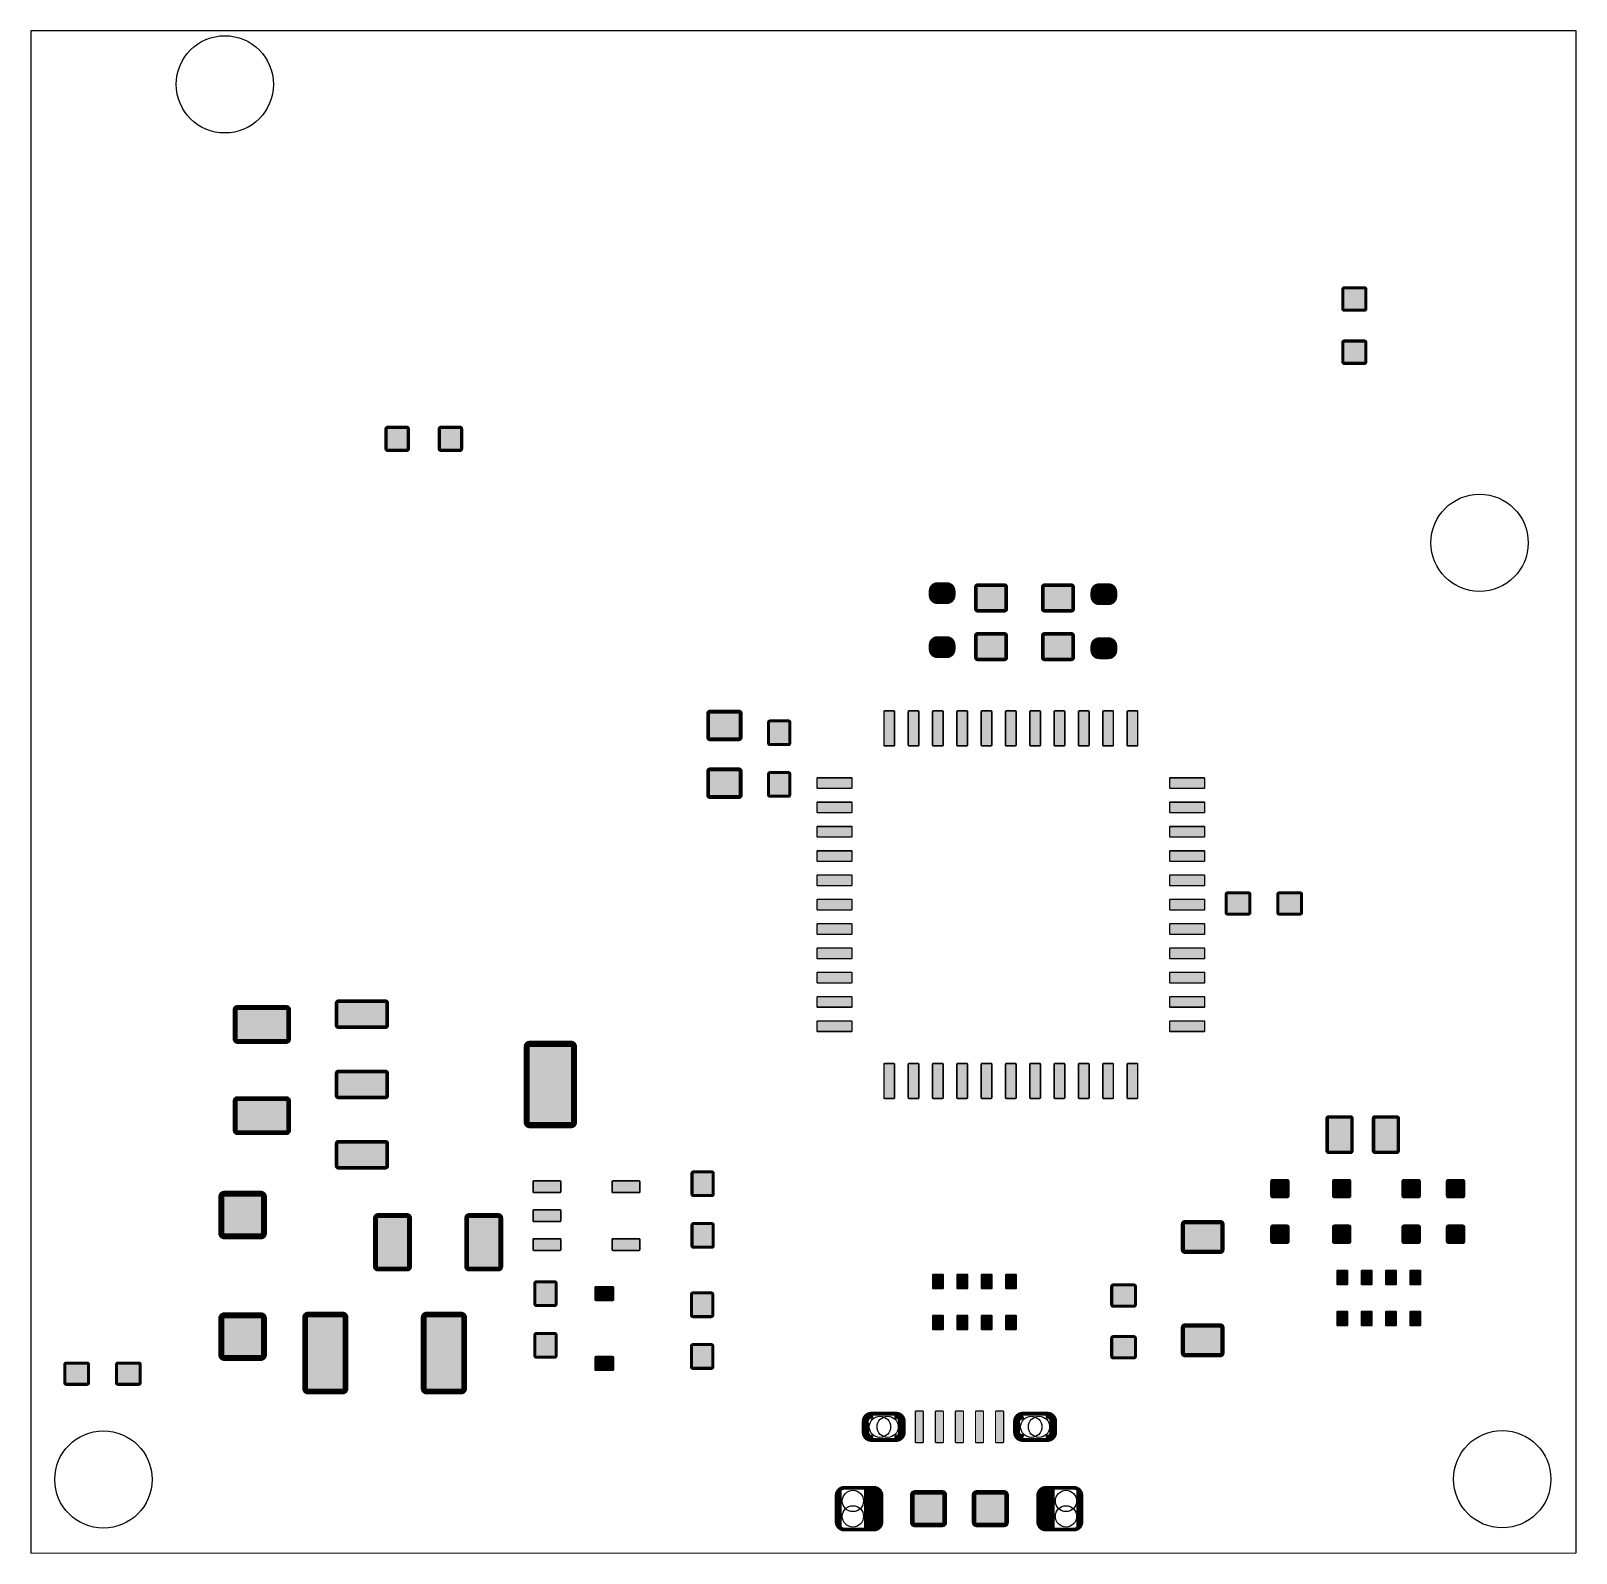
# Model space of a CAD drawing. Extents: x 0 to 50.8, y 0 to 50.1.
import ezdxf

# ---------------------------------------------------------------- set-up
doc = ezdxf.new("R2010")
doc.units = 0
doc.layers.add('20', color=7, linetype='CONTINUOUS')
doc.layers.add('31', color=253, linetype='CONTINUOUS')

# ---------------------------------------------------------------- blocks, each defined once
blk = doc.blocks.new('RECT140800X128000R25')
at = {"const_width": 0.1}
blk.add_lwpolyline([(0.39, -0.3), (0.39, 0.3, 0.4142), (0.34, 0.35), (-0.34, 0.35, 0.4142), (-0.39, 0.3), (-0.39, -0.3, 0.4142), (-0.34, -0.35), (0.34, -0.35, 0.4142)], format="xyb", close=True, dxfattribs=at)
blk.add_solid([(-0.365, -0.325), (0.365, -0.325), (-0.365, 0.325), (0.365, 0.325)])
blk = doc.blocks.new('RECT204800X307200R25')
at = {"const_width": 0.16}
blk.add_lwpolyline([(0.56, -0.8), (0.56, 0.8, 0.4142), (0.48, 0.88), (-0.48, 0.88, 0.4142), (-0.56, 0.8), (-0.56, -0.8, 0.4142), (-0.48, -0.88), (0.48, -0.88, 0.4142)], format="xyb", close=True, dxfattribs=at)
blk.add_solid([(-0.5054, -0.8254), (0.5054, -0.8254), (-0.5054, 0.8254), (0.5054, 0.8254)])
blk = doc.blocks.new('RECT134400X138240R25')
at = {"const_width": 0.105}
blk.add_lwpolyline([(0.3675, -0.327), (0.3675, 0.327, 0.4142), (0.315, 0.3795), (-0.315, 0.3795, 0.4142), (-0.3675, 0.327), (-0.3675, -0.327, 0.4142), (-0.315, -0.3795), (0.315, -0.3795, 0.4142)], format="xyb", close=True, dxfattribs=at)
blk.add_solid([(-0.3404, -0.3524), (0.3404, -0.3524), (-0.3404, 0.3524), (0.3404, 0.3524)])
blk = doc.blocks.new('RECT140800X114995R80')
at = {"const_width": 0.2875}
blk.add_lwpolyline([(0.2963, -0.0719), (0.2963, 0.0719, 0.4142), (0.1525, 0.2156), (-0.1525, 0.2156, 0.4142), (-0.2963, 0.0719), (-0.2963, -0.0719, 0.4142), (-0.1525, -0.2156), (0.1525, -0.2156, 0.4142)], format="xyb", close=True, dxfattribs=at)
blk.add_solid([(-0.1779, -0.0973), (0.1779, -0.0973), (-0.1779, 0.0973), (0.1779, 0.0973)])
blk = doc.blocks.new('RECT256000X256000R25')
at = {"const_width": 0.2}
blk.add_lwpolyline([(0.7, -0.6), (0.7, 0.6, 0.4142), (0.6, 0.7), (-0.6, 0.7, 0.4142), (-0.7, 0.6), (-0.7, -0.6, 0.4142), (-0.6, -0.7), (0.6, -0.7, 0.4142)], format="xyb", close=True, dxfattribs=at)
blk.add_solid([(-0.6254, -0.6254), (0.6254, -0.6254), (-0.6254, 0.6254), (0.6254, 0.6254)])
blk = doc.blocks.new('RECT80640X106240R25')
at = {"const_width": 0.063}
blk.add_lwpolyline([(0.2205, -0.269), (0.2205, 0.269, 0.4142), (0.189, 0.3005), (-0.189, 0.3005, 0.4142), (-0.2205, 0.269), (-0.2205, -0.269, 0.4142), (-0.189, -0.3005), (0.189, -0.3005, 0.4142)], format="xyb", close=True, dxfattribs=at)
blk.add_solid([(-0.2048, -0.2848), (0.2048, -0.2848), (-0.2048, 0.2848), (0.2048, 0.2848)])
blk = doc.blocks.new('RECT179200X230400R25')
at = {"const_width": 0.14}
blk.add_lwpolyline([(0.49, -0.58), (0.49, 0.58, 0.4142), (0.42, 0.65), (-0.42, 0.65, 0.4142), (-0.49, 0.58), (-0.49, -0.58, 0.4142), (-0.42, -0.65), (0.42, -0.65, 0.4142)], format="xyb", close=True, dxfattribs=at)
blk.add_solid([(-0.4454, -0.6054), (0.4454, -0.6054), (-0.4454, 0.6054), (0.4454, 0.6054)])
blk = doc.blocks.new('RECT243200X435200R25')
at = {"const_width": 0.19}
blk.add_lwpolyline([(0.665, -1.17), (0.665, 1.17, 0.4142), (0.57, 1.265), (-0.57, 1.265, 0.4142), (-0.665, 1.17), (-0.665, -1.17, 0.4142), (-0.57, -1.265), (0.57, -1.265, 0.4142)], format="xyb", close=True, dxfattribs=at)
blk.add_solid([(-0.5954, -1.1954), (0.5954, -1.1954), (-0.5954, 1.1954), (0.5954, 1.1954)])
blk = doc.blocks.new('RECT166400X192000R25')
at = {"const_width": 0.13}
blk.add_lwpolyline([(0.455, -0.47), (0.455, 0.47, 0.4142), (0.39, 0.535), (-0.39, 0.535, 0.4142), (-0.455, 0.47), (-0.455, -0.47, 0.4142), (-0.39, -0.535), (0.39, -0.535, 0.4142)], format="xyb", close=True, dxfattribs=at)
blk.add_solid([(-0.4154, -0.4954), (0.4154, -0.4954), (-0.4154, 0.4954), (0.4154, 0.4954)])
blk = doc.blocks.new('RECT102400X102400R25')
at = {"const_width": 0.08}
blk.add_lwpolyline([(0.28, -0.24), (0.28, 0.24, 0.4142), (0.24, 0.28), (-0.24, 0.28, 0.4142), (-0.28, 0.24), (-0.28, -0.24, 0.4142), (-0.24, -0.28), (0.24, -0.28, 0.4142)], format="xyb", close=True, dxfattribs=at)
blk.add_solid([(-0.26, -0.26), (0.26, -0.26), (-0.26, 0.26), (0.26, 0.26)])
blk = doc.blocks.new('RECT153600X179200R25')
at = {"const_width": 0.12}
blk.add_lwpolyline([(0.42, -0.44), (0.42, 0.44, 0.4142), (0.36, 0.5), (-0.36, 0.5, 0.4142), (-0.42, 0.44), (-0.42, -0.44, 0.4142), (-0.36, -0.5), (0.36, -0.5, 0.4142)], format="xyb", close=True, dxfattribs=at)
blk.add_solid([(-0.3854, -0.4654), (0.3854, -0.4654), (-0.3854, 0.4654), (0.3854, 0.4654)])
blk = doc.blocks.new('RECT128000X140800R25')
at = {"const_width": 0.1}
blk.add_lwpolyline([(0.35, -0.34), (0.35, 0.34, 0.4142), (0.3, 0.39), (-0.3, 0.39, 0.4142), (-0.35, 0.34), (-0.35, -0.34, 0.4142), (-0.3, -0.39), (0.3, -0.39, 0.4142)], format="xyb", close=True, dxfattribs=at)
blk.add_solid([(-0.325, -0.365), (0.325, -0.365), (-0.325, 0.365), (0.325, 0.365)])
blk = doc.blocks.new('RECT63744X83200R25')
at = {"const_width": 0.0498}
blk.add_lwpolyline([(0.1743, -0.2102), (0.1743, 0.2102, 0.4142), (0.1494, 0.2351), (-0.1494, 0.2351, 0.4142), (-0.1743, 0.2102), (-0.1743, -0.2102, 0.4142), (-0.1494, -0.2351), (0.1494, -0.2351, 0.4142)], format="xyb", close=True, dxfattribs=at)
blk.add_solid([(-0.1619, -0.2227), (0.1619, -0.2227), (-0.1619, 0.2227), (0.1619, 0.2227)])
blk = doc.blocks.new('RECT149555X204826R25')
at = {"const_width": 0.1168}
blk.add_lwpolyline([(0.4089, -0.5232), (0.4089, 0.5232, 0.4142), (0.3505, 0.5817), (-0.3505, 0.5817, 0.4142), (-0.4089, 0.5232), (-0.4089, -0.5232, 0.4142), (-0.3505, -0.5817), (0.3505, -0.5817, 0.4142)], format="xyb", close=True, dxfattribs=at)
blk.add_solid([(-0.3759, -0.5486), (0.3759, -0.5486), (-0.3759, 0.5486), (0.3759, 0.5486)])
blk = doc.blocks.new('RECT192000X63744R25')
at = {"const_width": 0.0498}
blk.add_lwpolyline([(0.5751, -0.1494), (0.5751, 0.1494, 0.4142), (0.5502, 0.1743), (-0.5502, 0.1743, 0.4142), (-0.5751, 0.1494), (-0.5751, -0.1494, 0.4142), (-0.5502, -0.1743), (0.5502, -0.1743, 0.4142)], format="xyb", close=True, dxfattribs=at)
blk.add_solid([(-0.5626, -0.1619), (0.5626, -0.1619), (-0.5626, 0.1619), (0.5626, 0.1619)])
blk = doc.blocks.new('RECT63744X192000R25')
at = {"const_width": 0.0498}
blk.add_lwpolyline([(0.1743, -0.5502), (0.1743, 0.5502, 0.4142), (0.1494, 0.5751), (-0.1494, 0.5751, 0.4142), (-0.1743, 0.5502), (-0.1743, -0.5502, 0.4142), (-0.1494, -0.5751), (0.1494, -0.5751, 0.4142)], format="xyb", close=True, dxfattribs=at)
blk.add_solid([(-0.1619, -0.5626), (0.1619, -0.5626), (-0.1619, 0.5626), (0.1619, 0.5626)])
blk = doc.blocks.new('RECT156058X286106R25')
at = {"const_width": 0.1219}
blk.add_lwpolyline([(0.4267, -0.7722), (0.4267, 0.7722, 0.4142), (0.3658, 0.8331), (-0.3658, 0.8331, 0.4142), (-0.4267, 0.7722), (-0.4267, -0.7722, 0.4142), (-0.3658, -0.8331), (0.3658, -0.8331, 0.4142)], format="xyb", close=True, dxfattribs=at)
blk.add_solid([(-0.3912, -0.7976), (0.3912, -0.7976), (-0.3912, 0.7976), (0.3912, 0.7976)])
blk = doc.blocks.new('RECT460800X281600R23')
at = {"const_width": 0.2024}
blk.add_lwpolyline([(1.3388, -0.6776), (1.3388, 0.6776, 0.4142), (1.2376, 0.7788), (-1.2376, 0.7788, 0.4142), (-1.3388, 0.6776), (-1.3388, -0.6776, 0.4142), (-1.2376, -0.7788), (1.2376, -0.7788, 0.4142)], format="xyb", close=True, dxfattribs=at)
blk.add_solid([(-1.263, -0.703), (1.263, -0.703), (-1.263, 0.703), (1.263, 0.703)])
blk = doc.blocks.new('RECT70400X153600R25')
at = {"const_width": 0.055}
blk.add_lwpolyline([(0.1925, -0.425), (0.1925, 0.425, 0.4142), (0.165, 0.4525), (-0.165, 0.4525, 0.4142), (-0.1925, 0.425), (-0.1925, -0.425, 0.4142), (-0.165, -0.4525), (0.165, -0.4525, 0.4142)], format="xyb", close=True, dxfattribs=at)
blk.add_solid([(-0.1788, -0.4388), (0.1788, -0.4388), (-0.1788, 0.4388), (0.1788, 0.4388)])
blk = doc.blocks.new('RECT48768X172314R25')
at = {"const_width": 0.0381}
blk.add_lwpolyline([(0.1333, -0.5004), (0.1333, 0.5004, 0.4142), (0.1143, 0.5194), (-0.1143, 0.5194, 0.4142), (-0.1333, 0.5004), (-0.1333, -0.5004, 0.4142), (-0.1143, -0.5194), (0.1143, -0.5194, 0.4142)], format="xyb", close=True, dxfattribs=at)
blk.add_solid([(-0.1238, -0.5099), (0.1238, -0.5099), (-0.1238, 0.5099), (0.1238, 0.5099)])
blk = doc.blocks.new('RECT195072X195072R25')
at = {"const_width": 0.1524}
blk.add_lwpolyline([(0.5334, -0.4572), (0.5334, 0.4572, 0.4142), (0.4572, 0.5334), (-0.4572, 0.5334, 0.4142), (-0.5334, 0.4572), (-0.5334, -0.4572, 0.4142), (-0.4572, -0.5334), (0.4572, -0.5334, 0.4142)], format="xyb", close=True, dxfattribs=at)
blk.add_solid([(-0.4826, -0.4826), (0.4826, -0.4826), (-0.4826, 0.4826), (0.4826, 0.4826)])

msp = doc.modelspace()

# ---------------------------------------------------------------- linework, layer by layer
at = {"layer": '20'}
for p, q in [((50.8283, 50.0748), (-0.002, 50.0755)), ((-0.002, 50.0755), (0.0007, -0.0008)), ((50.8283, 0.0055), (50.8283, 50.0748)), ((0.0007, -0.0008), (50.8283, 0.0055))]:
    msp.add_line(p, q, dxfattribs=at)
for centre, radius in [((6.3775, 48.317), 1.6), ((47.6535, 33.2355), 1.6), ((27.9273, 4.1529), 0.35), ((28.1813, 4.1529), 0.35), ((32.9057, 4.1529), 0.35), ((33.1597, 4.1529), 0.35), ((2.3835, 2.4205), 1.6), ((48.3985, 2.4305), 1.6), ((27.0383, 1.7145), 0.35), ((34.0487, 1.7145), 0.35), ((27.0383, 1.2065), 0.35), ((34.0487, 1.2065), 0.35)]:
    msp.add_circle(centre, radius, dxfattribs=at)
at = {"layer": '31'}
for points, const_width in [([(27.6479, 4.5847, 0.4142), (27.3939, 4.3307)], 0.127), ([(27.6479, 4.6165, 1), (27.6479, 4.553)], 0.0635), ([(27.6479, 4.553, 1), (27.6479, 4.6165)], 0.0635), ([(28.7147, 4.3307, 0.4142), (28.4607, 4.5847)], 0.127), ([(28.4607, 4.6165, 1), (28.4607, 4.553)], 0.0635), ([(28.4607, 4.553, 1), (28.4607, 4.6165)], 0.0635), ([(32.6263, 4.5847, 0.4142), (32.3723, 4.3307)], 0.127), ([(32.6263, 4.6165, 1), (32.6263, 4.553)], 0.0635), ([(32.6263, 4.553, 1), (32.6263, 4.6165)], 0.0635), ([(33.6931, 4.3307, 0.4142), (33.4391, 4.5847)], 0.127), ([(33.4391, 4.6165, 1), (33.4391, 4.553)], 0.0635), ([(33.4391, 4.553, 1), (33.4391, 4.6165)], 0.0635), ([(27.4257, 4.3307, 1), (27.3622, 4.3307)], 0.0635), ([(27.3622, 4.3307, 1), (27.4257, 4.3307)], 0.0635), ([(27.6479, 4.4831, 0.4142), (27.4955, 4.3307)], 0.127), ([(27.5272, 4.3328, 1), (27.4638, 4.3286)], 0.0635), ([(27.4638, 4.3307, 1), (27.5272, 4.3307)], 0.0635), ([(27.6479, 4.4514, 1), (27.6479, 4.5149)], 0.0635), ([(28.4607, 4.5149, 1), (28.4607, 4.4514)], 0.0635), ([(28.5877, 4.3561, 0.4142), (28.4607, 4.4831)], 0.127), ([(28.6195, 4.3561, 1), (28.556, 4.3561)], 0.0635), ([(28.556, 4.3561, 1), (28.6195, 4.3561)], 0.0635), ([(28.7464, 4.3307, 1), (28.683, 4.3307)], 0.0635), ([(28.683, 4.3307, 1), (28.7464, 4.3307)], 0.0635), ([(32.4041, 4.3307, 1), (32.3406, 4.3307)], 0.0635), ([(32.3406, 4.3307, 1), (32.4041, 4.3307)], 0.0635), ([(32.6009, 4.4577, 0.4142), (32.4739, 4.3307)], 0.127), ([(32.5057, 4.3307, 1), (32.4421, 4.3307)], 0.0635), ([(32.4421, 4.3307, 1), (32.5057, 4.3307)], 0.0635), ([(32.6009, 4.426, 1), (32.6009, 4.4894)], 0.0635), ([(33.4391, 4.5149, 1), (33.4391, 4.4514)], 0.0635), ([(33.5661, 4.3561, 0.4142), (33.4391, 4.4831)], 0.127), ([(33.5979, 4.3561, 1), (33.5343, 4.3561)], 0.0635), ([(33.5343, 4.3561, 1), (33.5979, 4.3561)], 0.0635), ([(33.7249, 4.3307, 1), (33.6613, 4.3307)], 0.0635), ([(33.6613, 4.3307, 1), (33.7249, 4.3307)], 0.0635), ([(27.3939, 3.9751, 0.4142), (27.6479, 3.7211)], 0.127), ([(27.4257, 3.9751, 1), (27.3622, 3.9751)], 0.0635), ([(27.3622, 3.9751, 1), (27.4257, 3.9751)], 0.0635), ([(27.5209, 3.9497, 0.4142), (27.6479, 3.8227)], 0.127), ([(27.5526, 3.9497, 1), (27.4892, 3.9497)], 0.0635), ([(27.4892, 3.9476, 1), (27.5526, 3.9518)], 0.0635), ([(27.6479, 3.7529, 1), (27.6479, 3.6894)], 0.0635), ([(27.6479, 3.791, 1), (27.6479, 3.8545)], 0.0635), ([(27.6479, 3.6894, 1), (27.6479, 3.7529)], 0.0635), ([(28.4607, 3.7211, 0.4142), (28.7147, 3.9751)], 0.127), ([(28.4607, 3.8227, 0.4142), (28.5877, 3.9497)], 0.127), ([(28.4607, 3.8545, 1), (28.4607, 3.791)], 0.0635), ([(28.4607, 3.7529, 1), (28.4607, 3.6894)], 0.0635), ([(28.4607, 3.6894, 1), (28.4607, 3.7529)], 0.0635), ([(28.6195, 3.9497, 1), (28.556, 3.9497)], 0.0635), ([(28.556, 3.9497, 1), (28.6195, 3.9497)], 0.0635), ([(28.7464, 3.9751, 1), (28.683, 3.9751)], 0.0635), ([(28.683, 3.9751, 1), (28.7464, 3.9751)], 0.0635), ([(32.3723, 3.9751, 0.4142), (32.6263, 3.7211)], 0.127), ([(32.4041, 3.9751, 1), (32.3406, 3.9751)], 0.0635), ([(32.3406, 3.9751, 1), (32.4041, 3.9751)], 0.0635), ([(32.4739, 3.9751, 0.4142), (32.6009, 3.8481)], 0.127), ([(32.5057, 3.9751, 1), (32.4421, 3.9751)], 0.0635), ([(32.4421, 3.9751, 1), (32.5057, 3.9751)], 0.0635), ([(32.6263, 3.7529, 1), (32.6263, 3.6894)], 0.0635), ([(32.6009, 3.8163, 1), (32.6009, 3.8799)], 0.0635), ([(32.6263, 3.6894, 1), (32.6263, 3.7529)], 0.0635), ([(33.4391, 3.7211, 0.4142), (33.6931, 3.9751)], 0.127), ([(33.4391, 3.8227, 0.4142), (33.5661, 3.9497)], 0.127), ([(33.4391, 3.8545, 1), (33.4391, 3.791)], 0.0635), ([(33.4391, 3.7529, 1), (33.4391, 3.6894)], 0.0635), ([(33.4391, 3.6894, 1), (33.4391, 3.7529)], 0.0635), ([(33.5979, 3.9497, 1), (33.5343, 3.9497)], 0.0635), ([(33.5343, 3.9497, 1), (33.5979, 3.9497)], 0.0635), ([(33.7249, 3.9751, 1), (33.6613, 3.9751)], 0.0635), ([(33.6613, 3.9751, 1), (33.7249, 3.9751)], 0.0635), ([(26.7589, 2.1463, 0.4142), (26.5049, 1.8923)], 0.127), ([(26.6382, 2.0447, 1), (26.5748, 2.0447)], 0.0635), ([(26.7589, 2.1781, 1), (26.7589, 2.1145)], 0.0635), ([(26.7589, 2.1145, 1), (26.7589, 2.1781)], 0.0635), ([(27.4701, 2.1527, 1), (27.4701, 2.0892)], 0.0635), ([(27.5019, 2.1209, 1), (27.4384, 2.1209)], 0.0635), ([(27.5717, 2.1527, 1), (27.5717, 2.0892)], 0.0635), ([(27.6034, 2.1209, 1), (27.54, 2.1209)], 0.0635), ([(27.5717, 2.0892, 1), (27.5717, 2.1527)], 0.0635), ([(27.5971, 2.0892, 1), (27.5971, 2.1527)], 0.0635), ([(27.6987, 2.1273, 1), (27.6987, 2.0637)], 0.0635), ([(27.7305, 2.0955, 1), (27.667, 2.0955)], 0.0635), ([(27.7241, 2.1781, 1), (27.7241, 2.1145)], 0.0635), ([(27.9781, 1.8923, 0.4142), (27.7241, 2.1463)], 0.127), ([(27.7241, 2.1145, 1), (27.7241, 2.1781)], 0.0635), ([(27.832, 2.0955, 1), (27.7686, 2.0955)], 0.0635), ([(27.8003, 2.0637, 1), (27.8003, 2.1273)], 0.0635), ([(27.8829, 2.0955, 1), (27.8194, 2.0955)], 0.0635), ([(33.3883, 2.1463, 0.4142), (33.1343, 1.8923)], 0.127), ([(33.2677, 2.0447, 1), (33.2041, 2.0447)], 0.0635), ([(33.3947, 2.0447, 1), (33.3312, 2.0447)], 0.0635), ([(33.3629, 2.0765, 1), (33.3629, 2.013)], 0.0635), ([(33.3883, 2.1781, 1), (33.3883, 2.1145)], 0.0635), ([(33.3883, 2.1145, 1), (33.3883, 2.1781)], 0.0635), ([(33.5217, 2.0447, 1), (33.4581, 2.0447)], 0.0635), ([(33.4899, 2.013, 1), (33.4899, 2.0765)], 0.0635), ([(33.6487, 2.0701, 1), (33.5851, 2.0701)], 0.0635), ([(34.3027, 2.1781, 1), (34.3027, 2.1145)], 0.0635), ([(34.5567, 1.8923, 0.4142), (34.3027, 2.1463)], 0.127), ([(34.3027, 2.1145, 1), (34.3027, 2.1781)], 0.0635), ([(34.4869, 2.0447, 1), (34.4233, 2.0447)], 0.0635), ([(26.5367, 1.8923, 1), (26.4732, 1.8923)], 0.0635), ([(26.4732, 1.8923, 1), (26.5367, 1.8923)], 0.0635), ([(28.0099, 1.8923, 1), (27.9464, 1.8923)], 0.0635), ([(27.9464, 1.8923, 1), (28.0099, 1.8923)], 0.0635), ([(33.1661, 1.8923, 1), (33.1026, 1.8923)], 0.0635), ([(33.1026, 1.8923, 1), (33.1661, 1.8923)], 0.0635), ([(34.5885, 1.8923, 1), (34.5249, 1.8923)], 0.0635), ([(34.5249, 1.8923, 1), (34.5885, 1.8923)], 0.0635), ([(26.5049, 1.0287, 0.4142), (26.7589, 0.7747)], 0.127), ([(26.5367, 1.0287, 1), (26.4732, 1.0287)], 0.0635), ([(26.4732, 1.0287, 1), (26.5367, 1.0287)], 0.0635), ([(27.7241, 0.7747, 0.4142), (27.9781, 1.0287)], 0.127), ([(28.0099, 1.0287, 1), (27.9464, 1.0287)], 0.0635), ([(27.9464, 1.0287, 1), (28.0099, 1.0287)], 0.0635), ([(33.1343, 1.0287, 0.4142), (33.3883, 0.7747)], 0.127), ([(33.1661, 1.0287, 1), (33.1026, 1.0287)], 0.0635), ([(33.1026, 1.0287, 1), (33.1661, 1.0287)], 0.0635), ([(34.3027, 0.7747, 0.4142), (34.5567, 1.0287)], 0.127), ([(34.5885, 1.0287, 1), (34.5249, 1.0287)], 0.0635), ([(34.5249, 1.0287, 1), (34.5885, 1.0287)], 0.0635), ([(26.5748, 0.8763, 1), (26.6382, 0.8763)], 0.0635), ([(26.7589, 0.8065, 1), (26.7589, 0.7429)], 0.0635), ([(26.7589, 0.7429, 1), (26.7589, 0.8065)], 0.0635), ([(27.4384, 0.8255, 1), (27.5019, 0.8255)], 0.0635), ([(27.5717, 0.8573, 1), (27.5717, 0.7937)], 0.0635), ([(27.54, 0.8255, 1), (27.6034, 0.8255)], 0.0635), ([(27.667, 0.8255, 1), (27.7305, 0.8255)], 0.0635), ([(27.7241, 0.8065, 1), (27.7241, 0.7429)], 0.0635), ([(27.6987, 0.7937, 1), (27.6987, 0.8573)], 0.0635), ([(27.7241, 0.7429, 1), (27.7241, 0.8065)], 0.0635), ([(27.8003, 0.8573, 1), (27.8003, 0.7937)], 0.0635), ([(27.7686, 0.8255, 1), (27.832, 0.8255)], 0.0635), ([(27.8194, 0.8255, 1), (27.8829, 0.8255)], 0.0635), ([(27.8511, 0.7937, 1), (27.8511, 0.8573)], 0.0635), ([(33.2041, 0.8763, 1), (33.2677, 0.8763)], 0.0635), ([(33.2359, 0.9081, 1), (33.2359, 0.8446)], 0.0635), ([(33.3312, 0.8763, 1), (33.3947, 0.8763)], 0.0635), ([(33.3883, 0.8065, 1), (33.3883, 0.7429)], 0.0635), ([(33.3629, 0.8446, 1), (33.3629, 0.9081)], 0.0635), ([(33.3883, 0.7429, 1), (33.3883, 0.8065)], 0.0635), ([(33.4581, 0.8509, 1), (33.5217, 0.8509)], 0.0635), ([(33.4899, 0.8826, 1), (33.4899, 0.8192)], 0.0635), ([(33.5915, 0.8509, 0.4142), (33.6169, 0.8763)], 0.127), ([(33.5915, 0.8826, 1), (33.5915, 0.8192)], 0.0635), ([(33.6487, 0.8763, 1), (33.5851, 0.8763)], 0.0635), ([(33.5851, 0.8763, 1), (33.6487, 0.8763)], 0.0635), ([(33.5915, 0.8192, 1), (33.5915, 0.8826)], 0.0635), ([(34.3027, 0.8065, 1), (34.3027, 0.7429)], 0.0635), ([(34.3027, 0.7429, 1), (34.3027, 0.8065)], 0.0635), ([(34.4233, 0.8763, 1), (34.4869, 0.8763)], 0.0635)]:
    msp.add_lwpolyline(points, format="xyb", dxfattribs=dict(at, const_width=const_width))
at = {"layer": '31', "const_width": 0.127}
for points in [[(27.6479, 4.5847), (28.4607, 4.5847)], [(32.6263, 4.5847), (33.4391, 4.5847)], [(27.3939, 3.9751), (27.3939, 4.3307)], [(27.4955, 4.3307), (27.5209, 3.9497)], [(28.5877, 3.9497), (28.5877, 4.3561)], [(28.7147, 4.3307), (28.7147, 3.9751)], [(32.3723, 3.9751), (32.3723, 4.3307)], [(32.4739, 4.3307), (32.4739, 3.9751)], [(33.5661, 4.3561), (33.5661, 3.9497)], [(33.6931, 4.3307), (33.6931, 3.9751)], [(28.4607, 3.7211), (27.6479, 3.7211)], [(33.4391, 3.7211), (32.6263, 3.7211)], [(26.6065, 2.0447), (26.6065, 0.8763)], [(26.7589, 2.1463), (27.7241, 2.1463)], [(27.4701, 0.8255), (27.4701, 2.1209)], [(27.4701, 2.1209), (27.5717, 2.1209)], [(27.5971, 2.1209), (27.5717, 2.1209)], [(27.5717, 2.1209), (27.5717, 0.8255)], [(27.6987, 0.8255), (27.6987, 2.0955)], [(27.6987, 2.0955), (27.8003, 2.0955)], [(27.8003, 2.0955), (27.8003, 0.8255)], [(27.8511, 0.8255), (27.8511, 2.0955)], [(33.2359, 2.0447), (33.2359, 0.8763)], [(33.3629, 0.8763), (33.3629, 2.0447)], [(33.3629, 2.0447), (33.4899, 2.0447)], [(33.3883, 2.1463), (34.3027, 2.1463)], [(33.4899, 2.0447), (33.4899, 0.8509)], [(33.6169, 0.8763), (33.6169, 2.0701)], [(34.4551, 2.0447), (34.4551, 0.8763)], [(26.5049, 1.0287), (26.5049, 1.8923)], [(27.9781, 1.8923), (27.9781, 1.0287)], [(33.1343, 1.0287), (33.1343, 1.8923)], [(34.5567, 1.8923), (34.5567, 1.0287)], [(27.7241, 0.7747), (26.7589, 0.7747)], [(27.5717, 0.8255), (27.6987, 0.8255)], [(27.8003, 0.8255), (27.8511, 0.8255)], [(33.2359, 0.8763), (33.3629, 0.8763)], [(34.3027, 0.7747), (33.3883, 0.7747)], [(33.4899, 0.8509), (33.5915, 0.8509)]]:
    msp.add_lwpolyline(points, dxfattribs=at)

# ---------------------------------------------------------------- block references
at = {"layer": '31'}
for name, p, rotation in [('RECT134400X138240R25', (43.5335, 41.2555), 90), ('RECT134400X138240R25', (43.5335, 39.5055), 90), ('RECT140800X114995R80', (29.9735, 31.5795), 180), ('RECT153600X179200R25', (31.5835, 31.4205), 270), ('RECT153600X179200R25', (33.7835, 31.4205), 270), ('RECT140800X114995R80', (35.2935, 31.5445), 180), ('RECT140800X114995R80', (29.9735, 29.8015), 180), ('RECT153600X179200R25', (31.5835, 29.8205), 270), ('RECT153600X179200R25', (33.7835, 29.8205), 270), ('RECT140800X114995R80', (35.2935, 29.7665), 180), ('RECT166400X192000R25', (22.8125, 27.2275), 270), ('RECT63744X192000R25', (28.2335, 27.1305), 180), ('RECT63744X192000R25', (29.0335, 27.1305), 180), ('RECT63744X192000R25', (29.8335, 27.1305), 180), ('RECT63744X192000R25', (30.6335, 27.1305), 180), ('RECT63744X192000R25', (31.4335, 27.1305), 180), ('RECT63744X192000R25', (32.2335, 27.1305), 180), ('RECT63744X192000R25', (33.0335, 27.1305), 180), ('RECT63744X192000R25', (33.8335, 27.1305), 180), ('RECT63744X192000R25', (34.6335, 27.1305), 180), ('RECT63744X192000R25', (35.4335, 27.1305), 180), ('RECT63744X192000R25', (36.2335, 27.1305), 180), ('RECT140800X128000R25', (24.6135, 26.9855), 270), ('RECT166400X192000R25', (22.8125, 25.3275), 270), ('RECT140800X128000R25', (24.6135, 25.2855), 270), ('RECT192000X63744R25', (26.4335, 25.3305), 180), ('RECT192000X63744R25', (38.0335, 25.3305), 180), ('RECT192000X63744R25', (26.4335, 24.5305), 180), ('RECT192000X63744R25', (38.0335, 24.5305), 180), ('RECT192000X63744R25', (26.4335, 23.7305), 180), ('RECT192000X63744R25', (38.0335, 23.7305), 180), ('RECT192000X63744R25', (26.4335, 22.9305), 180), ('RECT192000X63744R25', (38.0335, 22.9305), 180), ('RECT192000X63744R25', (26.4335, 22.1305), 180), ('RECT192000X63744R25', (38.0335, 22.1305), 180), ('RECT192000X63744R25', (26.4335, 21.3305), 180), ('RECT192000X63744R25', (38.0335, 21.3305), 180), ('RECT140800X128000R25', (39.7085, 21.3705), 180), ('RECT140800X128000R25', (41.4085, 21.3705), 180), ('RECT192000X63744R25', (26.4335, 20.5305), 180), ('RECT192000X63744R25', (38.0335, 20.5305), 180), ('RECT192000X63744R25', (26.4335, 19.7305), 180), ('RECT192000X63744R25', (38.0335, 19.7305), 180), ('RECT192000X63744R25', (26.4335, 18.9305), 180), ('RECT192000X63744R25', (38.0335, 18.9305), 180), ('RECT192000X63744R25', (26.4335, 18.1305), 180), ('RECT192000X63744R25', (38.0335, 18.1305), 180), ('RECT204800X307200R25', (7.5955, 17.3905), 270), ('RECT156058X286106R25', (10.8882, 17.7269), 270), ('RECT192000X63744R25', (26.4335, 17.3305), 180), ('RECT192000X63744R25', (38.0335, 17.3305), 180), ('RECT460800X281600R23', (17.086, 15.4155), 270), ('RECT156058X286106R25', (10.8882, 15.4155), 270), ('RECT63744X192000R25', (28.2335, 15.5305), 180), ('RECT63744X192000R25', (29.0335, 15.5305), 180), ('RECT63744X192000R25', (29.8335, 15.5305), 180), ('RECT63744X192000R25', (30.6335, 15.5305), 180), ('RECT63744X192000R25', (31.4335, 15.5305), 180), ('RECT63744X192000R25', (32.2335, 15.5305), 180), ('RECT63744X192000R25', (33.0335, 15.5305), 180), ('RECT63744X192000R25', (33.8335, 15.5305), 180), ('RECT63744X192000R25', (34.6335, 15.5305), 180), ('RECT63744X192000R25', (35.4335, 15.5305), 180), ('RECT63744X192000R25', (36.2335, 15.5305), 180), ('RECT204800X307200R25', (7.5955, 14.3905), 90), ('RECT149555X204826R25', (43.0465, 13.7655), 180), ('RECT149555X204826R25', (44.5705, 13.7655), 180), ('RECT156058X286106R25', (10.8882, 13.1041), 270), ('RECT70400X153600R25', (16.9735, 12.0505), 270), ('RECT70400X153600R25', (19.5735, 12.0505), 270), ('RECT140800X128000R25', (22.095, 12.149), 270), ('RECT102400X102400R25', (41.0845, 11.9895), 180), ('RECT102400X102400R25', (43.1165, 11.9895), 180), ('RECT102400X102400R25', (45.4025, 11.9895), 180), ('RECT102400X102400R25', (46.863, 11.9895), 180), ('RECT256000X256000R25', (6.962, 11.1205), 90), ('RECT204800X307200R25', (14.894, 10.224), 180), ('RECT70400X153600R25', (16.9735, 11.1005), 270), ('RECT140800X128000R25', (22.095, 10.449), 270), ('RECT179200X230400R25', (38.5445, 10.3995), 270), ('RECT102400X102400R25', (41.0845, 10.4895), 180), ('RECT102400X102400R25', (43.1165, 10.4895), 180), ('RECT102400X102400R25', (45.4025, 10.4895), 180), ('RECT102400X102400R25', (46.863, 10.4895), 180), ('RECT70400X153600R25', (16.9735, 10.1505), 270), ('RECT70400X153600R25', (19.5735, 10.1505), 270), ('RECT63744X83200R25', (43.1385, 9.0655), 180), ('RECT63744X83200R25', (43.9385, 9.0655), 180), ('RECT63744X83200R25', (44.7385, 9.0655), 180), ('RECT63744X83200R25', (45.5385, 9.0655), 180), ('RECT140800X128000R25', (16.927, 8.5325), 90), ('RECT80640X106240R25', (18.86, 8.5375), 270), ('RECT128000X140800R25', (35.941, 8.47), 90), ('RECT140800X128000R25', (22.0785, 8.1675), 270), ('RECT256000X256000R25', (6.962, 7.1205), 90), ('RECT63744X83200R25', (43.1385, 7.7155), 180), ('RECT63744X83200R25', (43.9385, 7.7155), 180), ('RECT63744X83200R25', (44.7385, 7.7155), 180), ('RECT63744X83200R25', (45.5385, 7.7155), 180), ('RECT140800X128000R25', (16.927, 6.8325), 90), ('RECT128000X140800R25', (35.941, 6.77), 90), ('RECT179200X230400R25', (38.5445, 6.9995), 270), ('RECT140800X128000R25', (22.0785, 6.4675), 270), ('RECT140800X128000R25', (1.5035, 5.901), 180), ('RECT140800X128000R25', (3.2035, 5.901), 180), ('RECT80640X106240R25', (18.86, 6.2375), 270)]:
    msp.add_blockref(name, p, dxfattribs=dict(at, rotation=rotation))
for name, p in [('RECT134400X138240R25', (12.0485, 36.6555)), ('RECT134400X138240R25', (13.7985, 36.6555)), ('RECT204800X307200R25', (11.894, 10.224)), ('RECT63744X83200R25', (29.8385, 8.9355)), ('RECT63744X83200R25', (30.6385, 8.9355)), ('RECT63744X83200R25', (31.4385, 8.9355)), ('RECT63744X83200R25', (32.2385, 8.9355)), ('RECT243200X435200R25', (9.6835, 6.5805)), ('RECT243200X435200R25', (13.5835, 6.5805)), ('RECT63744X83200R25', (29.8385, 7.5855)), ('RECT63744X83200R25', (30.6385, 7.5855)), ('RECT63744X83200R25', (31.4385, 7.5855)), ('RECT63744X83200R25', (32.2385, 7.5855)), ('RECT48768X172314R25', (29.2227, 4.1529)), ('RECT48768X172314R25', (29.8831, 4.1529)), ('RECT48768X172314R25', (30.5435, 4.1529)), ('RECT48768X172314R25', (31.2039, 4.1529)), ('RECT48768X172314R25', (31.8643, 4.1529)), ('RECT195072X195072R25', (29.5275, 1.4605)), ('RECT195072X195072R25', (31.5595, 1.4605))]:
    msp.add_blockref(name, p, dxfattribs=at)

doc.saveas('drawing.dxf')
